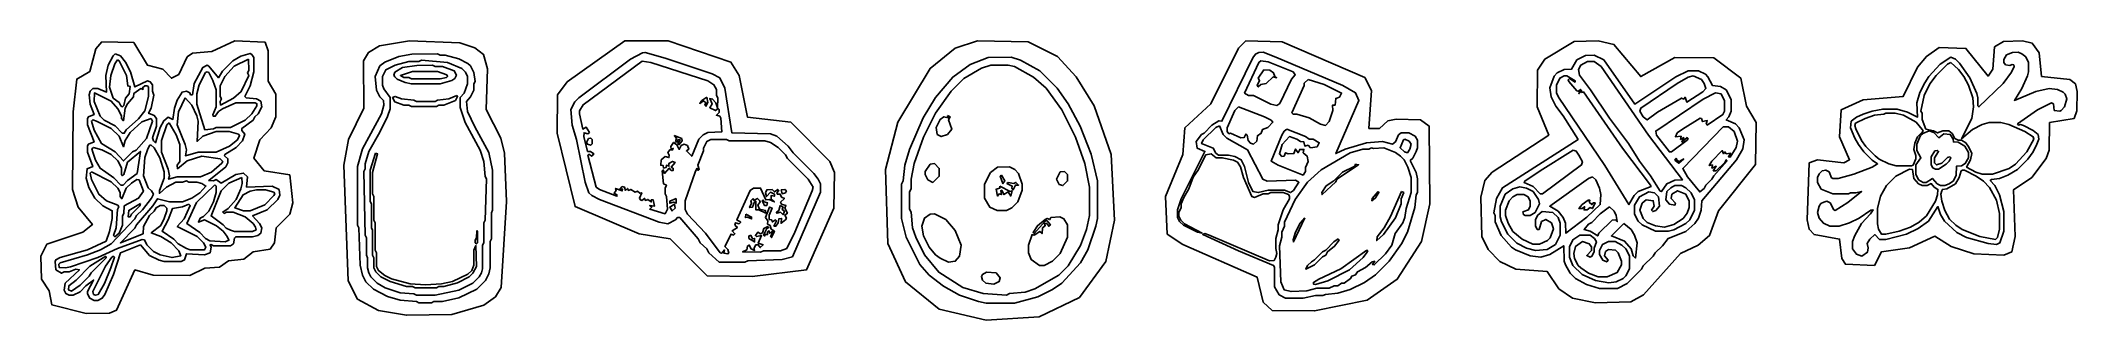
# Model space of a CAD drawing. Extents: x 4 to 164, y 4 to 26.
import ezdxf

# ---------------------------------------------------------------- set-up
doc = ezdxf.new("R2010")
doc.units = 0
doc.layers.add('CUT', color=1, linetype='CONTINUOUS')
doc.layers.add('RASTER', color=7, linetype='CONTINUOUS')

msp = doc.modelspace()

# ---------------------------------------------------------------- linework, layer by layer
at = {"layer": 'CUT'}
for points in [[(8.801, 25.882), (11.304, 25.831), (12.387, 24.054), (13.593, 23.727), (14.267, 23.012), (14.849, 23.308), (15.503, 24.697), (15.922, 24.994), (17.434, 25.116), (19.242, 25.964), (21.632, 25.841), (21.877, 25.167), (21.867, 22.797), (22.47, 21.776), (22.47, 19.978), (22.102, 19.12), (21.213, 18.169), (20.754, 16.739), (21.551, 15.748), (23.573, 15.421), (23.818, 13.215), (23.573, 12.336), (22.501, 11.264), (22.358, 10.079), (22.02, 9.599), (20.703, 9.384), (19.947, 8.812), (18.762, 8.669), (18.036, 8.168), (16.892, 8.087), (15.728, 7.515), (12.826, 7.535), (11.406, 7.954), (9.966, 4.797), (9.394, 4.552), (7.575, 4.532), (4.879, 5.206), (4.664, 6.319), (4.051, 7.239), (4, 9.026), (4.48, 9.976), (7.32, 10.916), (8.066, 11.519), (6.942, 12.888), (6.493, 14.277), (6.554, 20.366), (6.83, 22.95), (7.862, 23.553), (8.342, 25.32)], [(32.977, 25.964), (36.936, 25.797), (38.125, 25.414), (38.783, 24.893), (39.118, 23.753), (39, 20.56), (40.149, 18.3), (40.454, 17.131), (40.591, 13.338), (40.179, 6.579), (39.727, 5.852), (38.823, 5.183), (36.317, 4.447), (32.731, 4.397), (30.55, 4.771), (28.889, 5.665), (28.152, 7.09), (27.818, 16.188), (28.172, 18.192), (29.4, 20.658), (29.361, 24.372), (29.764, 25.05), (30.619, 25.571)], [(49.896, 25.964), (53.294, 25.953), (58.24, 24.282), (58.879, 23.239), (59.53, 19.964), (62.939, 19.56), (66.012, 16.465), (66.382, 15.601), (66.315, 12.798), (64.184, 7.975), (59.9, 7.437), (56.367, 7.493), (53.451, 10.409), (51.017, 10.779), (45.993, 12.932), (44.591, 18.708), (44.614, 21.714), (45.376, 22.745)], [(77.617, 25.964), (81.604, 25.89), (83.893, 24.734), (85.369, 23.134), (86.784, 20.858), (88.125, 17.031), (88.384, 11.875), (87.707, 8.614), (85.615, 5.784), (82.465, 4.258), (78.294, 4), (74.603, 4.861), (71.957, 7.015), (70.554, 10.042), (70.382, 15.849), (71.342, 19.566), (73.889, 23.786), (75.858, 25.386)], [(98.693, 25.964), (101.565, 25.886), (108.04, 23.083), (108.567, 22.048), (108.372, 19.069), (109.192, 19.078), (109.866, 19.674), (110.521, 19.801), (112.415, 19.743), (113.099, 19.254), (113.158, 13.16), (112.513, 10.191), (110.599, 7.222), (108.245, 5.571), (104.104, 4.731), (100.773, 4.78), (100.051, 5.425), (99.582, 7.398), (93.751, 9.966), (92.511, 10.777), (92.384, 13.717), (93.751, 17.037), (93.907, 19.127), (95.949, 20.993), (98.117, 25.368)], [(124.493, 25.903), (126.378, 25.964), (127.628, 25.677), (129.738, 23.147), (132.402, 24.653), (135.475, 24.612), (137.586, 23.034), (138.036, 20.821), (138.805, 19.541), (138.754, 16.252), (135.844, 12.605), (135.137, 10.648), (134.256, 9.89), (132.863, 9.234), (129.943, 6.007), (128.96, 5.454), (126.173, 5.372), (124.38, 5.731), (123.284, 6.479), (122.382, 7.831), (119.913, 8.025), (118.653, 8.609), (117.752, 9.552), (117.25, 10.587), (117.158, 13.67), (117.485, 14.982), (118.059, 15.637), (122.505, 18.557), (121.594, 20.77), (121.624, 23.649), (122.188, 24.519)], [(158.226, 25.915), (159.723, 25.964), (160.496, 25.761), (161.049, 25.012), (161.236, 23.166), (163.44, 22.93), (163.896, 22.572), (164.034, 21.978), (164.009, 20.457), (163.79, 19.864), (161.854, 19.538), (161.813, 17.367), (161.586, 16.7), (160.455, 15.227), (159.032, 14.26), (159.154, 10.591), (158.893, 9.387), (158.259, 9.127), (155.916, 9.225), (154.135, 9.802), (152.85, 10.607), (150.857, 9.696), (148.653, 9.379), (148.092, 8.314), (145.814, 8.395), (145.538, 8.851), (145.359, 10.38), (143.358, 10.738), (142.959, 11.152), (142.805, 11.893), (142.967, 16.366), (143.618, 16.61), (145.684, 16.382), (146.148, 16.618), (145.351, 18.424), (145.473, 20.531), (147.213, 21.311), (150.353, 21.588), (151.467, 23.89), (152.175, 24.728), (153.183, 25.427), (155.29, 25.354), (157.023, 23.19), (157.405, 23.727), (157.519, 25.484)]]:
    msp.add_lwpolyline(points, close=True, dxfattribs=at)
at = {"layer": 'RASTER'}
for points in [[(9.854, 24.932), (10.262, 24.789), (10.671, 24.278), (11.049, 23.533), (11.386, 22.337), (12.377, 22.818), (12.612, 22.746), (12.785, 22.511), (12.785, 22), (12.888, 21.694), (12.683, 20.672), (12.479, 20.264), (12.918, 20.09), (13.092, 19.855), (13.092, 19.242), (12.785, 18.323), (12.857, 18.088), (13.02, 17.945), (13.398, 19.14), (13.674, 19.681), (14.011, 19.957), (14.389, 19.784), (14.522, 20.672), (14.726, 21.285), (15.104, 21.929), (15.442, 22), (15.717, 21.868), (15.779, 21.724), (15.922, 21.724), (16.054, 22.613), (16.739, 23.87), (17.076, 24.043), (17.209, 23.972), (17.965, 23.053), (18.271, 23.563), (19.089, 24.381), (19.732, 24.759), (20.447, 24.963), (20.58, 24.891), (20.754, 24.656), (20.754, 23.533), (20.447, 22.409), (20.039, 21.592), (20.141, 21.49), (20.958, 21.387), (21.295, 21.214), (21.367, 20.774), (21.091, 20.233), (20.825, 19.988), (20.682, 19.722), (19.804, 19.068), (19.804, 18.905), (20.039, 18.629), (19.865, 18.088), (19.354, 17.577), (18.476, 17.025), (18.435, 16.923), (18.711, 16.688), (18.711, 16.382), (18.537, 16.045), (17.209, 14.982), (17.587, 14.952), (17.791, 15.054), (18.169, 14.778), (19.323, 15.462), (19.936, 15.564), (20.243, 15.258), (20.171, 14.471), (22.184, 14.543), (22.725, 14.267), (22.797, 13.828), (22.623, 13.491), (21.806, 12.673), (20.652, 12.193), (21.193, 11.611), (21.367, 11.274), (21.295, 10.835), (21.06, 10.661), (20.652, 10.559), (19.323, 10.559), (19.221, 10.457), (19.15, 10.017), (18.915, 9.844), (17.587, 9.844), (17.383, 9.946), (17.311, 9.915), (17.383, 9.742), (17.311, 9.302), (16.872, 9.129), (15.442, 9.231), (15.309, 8.751), (15.033, 8.618), (13.705, 8.618), (13.296, 8.72), (12.551, 9.098), (11.835, 9.915), (10.262, 9.302), (9.721, 7.596), (9.036, 6.033), (8.832, 5.727), (8.495, 5.553), (8.188, 5.553), (7.851, 5.727), (7.678, 6.064), (7.678, 6.268), (8.158, 7.157), (7.545, 6.707), (7.095, 6.238), (6.554, 5.962), (6.247, 5.962), (5.972, 6.095), (5.839, 6.37), (5.91, 6.912), (7.034, 7.974), (6.758, 8.005), (6.247, 7.801), (5.839, 7.801), (5.635, 7.698), (5.195, 7.974), (5.124, 8.618), (5.195, 8.751), (5.532, 8.924), (7.678, 9.537), (9.138, 10.222), (9.414, 10.967), (9.619, 11.989), (9.619, 12.602), (8.873, 12.98), (8.26, 13.593), (7.78, 14.441), (7.575, 15.156), (7.647, 15.902), (8.086, 16.075), (7.678, 17.199), (7.678, 17.71), (7.749, 17.843), (8.188, 18.016), (7.678, 19.344), (7.678, 19.855), (7.749, 19.988), (8.188, 20.162), (7.882, 20.979), (7.81, 21.724), (7.882, 22), (8.086, 22.205), (8.495, 22.205), (9.179, 21.929), (9.108, 23.226), (9.312, 24.043), (9.69, 24.789)], [(10.027, 24.452), (9.823, 24.146), (9.516, 23.226), (9.414, 22.307), (9.69, 21.459), (10.16, 21.112), (10.303, 20.846), (10.436, 20.774), (10.538, 20.877), (10.671, 21.459), (10.947, 21.796), (11.018, 22.378), (10.844, 22.409), (10.742, 23.226), (10.16, 24.381)], [(20.314, 24.524), (19.191, 23.972), (18.476, 23.155), (18.098, 22.409), (18.098, 21.592), (18.2, 21.387), (18.098, 21.183), (18.128, 20.907), (19.15, 21.459), (19.763, 21.97), (20.345, 23.226), (20.243, 23.431), (20.345, 23.635)], [(33.154, 24.903), (35.187, 24.932), (35.384, 24.834), (35.777, 24.834), (36.858, 24.539), (37.575, 24.176), (37.771, 23.979), (38.037, 23.459), (38.135, 22.771), (38.037, 22.574), (38.037, 22.083), (37.771, 21.562), (37.447, 21.199), (37.545, 20.413), (38.106, 19.204), (39.216, 17.17), (39.511, 15.795), (39.511, 12.651), (39.412, 12.454), (39.412, 10.391), (39.314, 10.194), (39.314, 8.131), (39.216, 7.64), (38.95, 7.119), (38.263, 6.431), (36.858, 5.773), (35.58, 5.478), (34.893, 5.478), (34.696, 5.38), (33.714, 5.38), (33.517, 5.478), (32.24, 5.576), (31.257, 5.871), (30.147, 6.431), (29.557, 7.021), (29.292, 7.542), (29.096, 8.328), (28.997, 11.275), (28.899, 11.472), (28.899, 16.09), (29.292, 17.465), (30.766, 20.216), (30.962, 20.904), (30.933, 21.267), (30.638, 21.562), (30.373, 22.083), (30.275, 23.164), (30.638, 23.979), (31.031, 24.274), (32.142, 24.736)], [(33.91, 24.441), (33.714, 24.343), (32.928, 24.343), (31.847, 24.048), (31.13, 23.685), (30.864, 23.164), (30.864, 22.476), (30.962, 22.181), (31.454, 21.493), (31.454, 20.609), (31.257, 20.02), (30.638, 18.772), (29.783, 17.269), (29.489, 16.286), (29.489, 15.893), (29.39, 15.697), (29.489, 10.686), (29.587, 10.489), (29.587, 9.114), (29.685, 8.917), (29.685, 8.131), (29.783, 7.738), (29.95, 7.414), (30.442, 6.923), (31.061, 6.559), (32.24, 6.166), (33.321, 6.068), (33.517, 5.969), (34.991, 5.969), (36.858, 6.362), (37.968, 6.923), (38.459, 7.414), (38.626, 7.738), (38.725, 8.033), (38.725, 9.9), (38.823, 10.096), (38.823, 11.668), (38.921, 11.865), (39.019, 15.107), (38.921, 15.304), (38.823, 16.483), (38.528, 17.367), (37.349, 19.528), (36.956, 20.707), (36.956, 21.493), (37.28, 21.857), (37.545, 22.574), (37.545, 23.164), (37.378, 23.488), (37.084, 23.783), (35.973, 24.245)], [(33.547, 24.019), (34.794, 24.048), (34.991, 23.95), (35.58, 23.95), (36.494, 23.586), (36.661, 23.262), (36.533, 22.997), (36.298, 22.84), (35.384, 22.574), (33.124, 22.574), (32.633, 22.673), (32.014, 22.938), (31.817, 23.134), (31.749, 23.262), (31.817, 23.488), (32.436, 23.852)], [(51.298, 25.011), (51.489, 25.044), (53.059, 24.596), (56.76, 23.362), (57.354, 23.059), (57.769, 22.241), (58.296, 18.73), (61.358, 18.652), (61.84, 18.461), (62.737, 17.676), (63.118, 17.16), (64.756, 15.545), (65.092, 15.097), (65.283, 14.727), (65.283, 14.054), (63.074, 8.973), (62.255, 8.783), (59.563, 8.671), (59.339, 8.558), (57.32, 8.558), (56.502, 9.31), (56.345, 9.601), (55.829, 10.095), (55.672, 10.386), (54.214, 12.069), (54.034, 12.069), (53.877, 11.889), (53.283, 11.586), (52.61, 11.699), (47.9, 13.493), (47.305, 13.796), (47.081, 14.02), (46.778, 14.839), (46.105, 18.203), (45.769, 19.325), (45.657, 20.558), (45.96, 21.153), (46.296, 21.489), (50.333, 24.517)], [(51.264, 24.371), (46.632, 20.928), (46.33, 20.446), (46.33, 20.222), (46.588, 19.022), (46.857, 19.179), (47.115, 18.764), (47.003, 18.652), (46.7, 18.73), (46.666, 18.428), (46.969, 17.272), (47.193, 17.272), (47.451, 17.082), (47.305, 16.891), (47.081, 17.048), (47.003, 16.97), (47.642, 14.469), (47.9, 14.278), (49.279, 13.751), (49.279, 13.863), (49.055, 13.975), (49.212, 14.2), (49.167, 14.357), (49.694, 14.166), (49.728, 14.312), (49.503, 14.312), (49.694, 14.502), (49.885, 14.469), (49.952, 14.2), (50.109, 14.357), (50.176, 14.2), (50.367, 14.278), (50.703, 14.054), (50.894, 14.132), (51.074, 13.975), (51.231, 14.02), (51.04, 13.605), (51.118, 13.459), (51.231, 13.414), (51.455, 13.571), (51.522, 13.414), (51.713, 13.493), (51.971, 13.302), (51.971, 13.459), (52.128, 13.459), (52.24, 12.966), (51.859, 13.011), (52.016, 12.899), (51.859, 12.742), (53.059, 12.371), (53.249, 12.742), (53.171, 13.717), (53.059, 13.942), (53.059, 14.39), (53.171, 14.614), (52.946, 14.727), (52.834, 15.736), (52.913, 15.814), (53.025, 15.545), (53.395, 15.96), (53.541, 15.77), (53.698, 15.77), (53.698, 15.927), (53.541, 16.039), (53.844, 16.409), (53.653, 16.487), (53.361, 16.33), (53.361, 16.106), (53.171, 16.185), (53.137, 15.994), (52.946, 15.96), (52.913, 16.151), (52.722, 16.185), (52.756, 16.6), (53.059, 16.857), (53.361, 16.779), (53.395, 16.97), (53.283, 17.194), (53.429, 17.385), (53.653, 17.385), (53.698, 17.497), (53.541, 17.452), (53.507, 17.643), (53.732, 17.979), (53.989, 17.788), (54.18, 17.418), (54.326, 17.721), (54.55, 17.833), (54.819, 17.721), (54.932, 17.452), (54.741, 17.306), (55.156, 16.891), (55.717, 18.237), (56.053, 18.573), (56.423, 18.764), (57.511, 18.798), (57.432, 19.885), (57.354, 20.031), (57.096, 20.11), (57.32, 20.334), (57.32, 20.558), (57.242, 20.637), (57.017, 20.48), (56.569, 20.704), (56.76, 21.007), (56.569, 21.422), (56.793, 21.377), (57.062, 21.085), (57.174, 20.704), (57.208, 21.456), (57.096, 21.68), (57.096, 22.128), (56.905, 22.499), (56.423, 22.801), (51.937, 24.259)], [(78.454, 24.635), (80.263, 24.672), (81.001, 24.426), (82.514, 23.601), (83.868, 22.248), (84.729, 21.017), (85.677, 19.258), (86.538, 17.043), (87.03, 14.951), (87.03, 11.998), (86.907, 11.383), (86.292, 9.537), (85.714, 8.516), (84.237, 6.916), (83.499, 6.424), (82.355, 5.846), (80.509, 5.353), (78.294, 5.353), (77.679, 5.477), (76.202, 5.969), (74.935, 6.67), (73.827, 7.531), (73.089, 8.393), (72.019, 10.522), (71.649, 11.998), (71.649, 14.705), (71.772, 14.951), (71.895, 16.182), (72.265, 17.412), (73.335, 19.91), (74.319, 21.51), (75.673, 23.109), (77.027, 24.094)], [(78.663, 24.057), (77.925, 23.811), (76.534, 22.986), (75.55, 22.002), (74.319, 20.279), (73.372, 18.397), (72.634, 16.305), (72.388, 15.074), (72.388, 14.336), (72.265, 14.09), (72.265, 12.736), (72.388, 12.49), (72.511, 11.26), (72.757, 10.522), (73.458, 9.131), (74.566, 7.778), (76.448, 6.584), (78.048, 6.092), (79.894, 5.969), (80.14, 6.092), (81.37, 6.215), (82.108, 6.461), (83.991, 7.531), (84.729, 8.27), (85.714, 9.869), (86.169, 11.137), (86.415, 12.244), (86.415, 14.459), (86.046, 16.305), (85.308, 18.397), (84.237, 20.525), (83.007, 22.248), (82.022, 23.109), (80.509, 23.934), (80.017, 24.057)], [(99.709, 25.046), (100.07, 25.075), (101.047, 24.685), (106.321, 22.438), (107.327, 21.882), (107.591, 21.266), (105.764, 17.096), (106.516, 17.457), (108.177, 17.946), (109.446, 18.043), (110.228, 17.848), (110.452, 18.014), (110.687, 18.561), (110.911, 18.727), (111.497, 18.727), (112.015, 18.463), (112.181, 18.141), (112.181, 17.555), (112.083, 17.262), (111.82, 16.744), (111.624, 16.549), (112.083, 15.602), (112.181, 15.113), (112.181, 14.039), (112.083, 13.844), (111.986, 12.867), (111.4, 10.914), (110.941, 10.005), (109.964, 8.638), (108.89, 7.564), (108.011, 6.978), (106.907, 6.421), (105.93, 6.128), (104.954, 6.03), (104.758, 5.933), (104.172, 5.933), (103.196, 5.737), (101.828, 5.737), (101.311, 6.001), (100.949, 6.616), (100.949, 8.179), (100.881, 8.306), (98.117, 9.449), (95.314, 10.748), (95.48, 10.816), (95.773, 10.718), (100.559, 8.667), (100.92, 8.697), (101.047, 8.96), (101.145, 9.253), (101.047, 9.644), (101.047, 10.425), (101.242, 11.109), (101.242, 11.5), (101.633, 12.672), (102.121, 13.551), (102.121, 13.746), (102.053, 13.873), (101.633, 14.039), (100.656, 14.039), (100.461, 13.941), (100.07, 13.941), (99.387, 13.648), (99.162, 13.717), (98.508, 15.211), (98.283, 16.061), (98.049, 16.412), (97.726, 16.578), (96.847, 16.774), (96.359, 16.774), (95.968, 17.067), (95.548, 16.998), (94.923, 15.768), (94.572, 15.24), (94.21, 14.332), (93.82, 13.648), (93.624, 13.16), (93.624, 12.867), (93.429, 12.476), (93.429, 12.183), (93.595, 11.861), (93.888, 11.568), (95.255, 10.845), (94.894, 10.914), (93.79, 11.47), (93.497, 11.763), (93.331, 12.086), (93.331, 12.672), (93.624, 13.551), (95.48, 17.262), (94.865, 17.526), (94.796, 18.043), (95.216, 18.6), (95.412, 18.698), (96.037, 19.342), (96.584, 19.674), (96.818, 19.635), (99.26, 24.616), (99.455, 24.909)], [(99.875, 24.392), (99.709, 24.265), (98.605, 21.852), (98.898, 21.657), (99.289, 21.657), (100.656, 20.973), (101.145, 20.876), (101.369, 21.042), (102.287, 22.956), (102.58, 23.288), (102.414, 23.513), (100.461, 24.294)], [(125.384, 24.806), (126.071, 24.837), (126.818, 24.458), (129.277, 20.975), (132.494, 23.126), (133.447, 23.608), (134.266, 23.608), (134.809, 23.331), (135.014, 23.126), (135.362, 22.45), (136.008, 22.378), (136.448, 22.102), (136.827, 21.354), (136.827, 20.432), (136.653, 19.991), (136.448, 19.745), (137.166, 19.438), (137.473, 19.131), (137.852, 18.178), (137.75, 17.461), (137.268, 16.611), (134.543, 13.394), (134.471, 12.646), (134.266, 12.031), (133.99, 11.591), (133.273, 10.976), (131.879, 10.423), (131.429, 9.849), (130.855, 9.296), (130.711, 9.029), (129.933, 8.271), (129.789, 8.005), (128.662, 6.878), (127.915, 6.499), (126.48, 6.499), (125.456, 6.806), (124.606, 7.288), (124.196, 7.698), (123.817, 8.343), (123.714, 8.65), (123.683, 9.849), (122.587, 9.163), (121.87, 8.958), (121.051, 9.06), (119.893, 9.542), (119.586, 9.747), (118.766, 10.669), (118.285, 11.724), (118.285, 12.236), (118.182, 12.441), (118.387, 13.568), (118.868, 14.418), (124.81, 18.209), (123.643, 20.053), (123.069, 20.811), (122.69, 21.559), (122.587, 22.276), (122.925, 23.167), (123.171, 23.434), (123.714, 23.71), (124.298, 23.741), (124.708, 24.458)], [(125.558, 24.325), (125.015, 24.048), (124.841, 23.71), (124.913, 23.27), (125.794, 22.102), (127.269, 19.889), (128.765, 17.901), (129.625, 16.508), (130.506, 15.34), (131.265, 14.152), (131.367, 14.111), (131.777, 14.726), (132.422, 15.002), (133.006, 15.033), (130.343, 18.557), (126.613, 23.946), (126.071, 24.325)], [(158.934, 25.045), (159.398, 25.069), (159.666, 24.931), (159.991, 24.687), (160.211, 24.256), (160.211, 23.524), (160.13, 23.199), (159.666, 22.198), (159.097, 21.271), (160.78, 21.978), (161.838, 22.222), (162.488, 22.141), (162.92, 21.922), (163.082, 21.759), (163.22, 21.409), (163.033, 20.783), (162.757, 20.49), (162.651, 20.433), (162.22, 20.49), (162.163, 21.002), (162, 21.084), (160.919, 20.539), (159.341, 19.433), (159.422, 19.319), (159.56, 19.376), (159.804, 19.294), (160.561, 18.912), (160.967, 18.587), (161.024, 18.237), (160.862, 17.83), (160.561, 17.236), (160.154, 16.667), (159.341, 15.854), (158.584, 15.39), (157.934, 15.146), (157.283, 15.065), (157.201, 14.983), (157.551, 14.601), (157.934, 13.845), (158.259, 12.543), (158.259, 10.998), (157.958, 10.079), (157.689, 9.941), (157.039, 10.022), (155.331, 10.51), (154.574, 10.892), (153.598, 11.787), (153.297, 12.299), (153.078, 12.926), (152.346, 11.787), (151.532, 11.218), (150.613, 10.754), (148.986, 10.347), (148.498, 10.347), (148.116, 10.729), (147.742, 10.372), (147.522, 10.022), (147.604, 9.696), (147.547, 9.347), (147.116, 9.046), (146.685, 9.184), (146.384, 9.615), (146.384, 10.185), (146.546, 10.673), (147.091, 11.592), (147.791, 12.356), (147.986, 12.682), (147.823, 12.649), (146.896, 12.031), (146.14, 11.649), (145.326, 11.405), (144.594, 11.405), (144.082, 11.624), (143.756, 12.031), (143.618, 12.462), (143.756, 12.974), (143.887, 13.17), (144.106, 13.275), (144.35, 13.357), (144.619, 13.218), (144.895, 12.682), (145.001, 12.625), (146.001, 13.251), (147.091, 14.113), (146.628, 14.007), (146.221, 14.007), (146.058, 13.926), (144.838, 13.926), (143.919, 14.308), (143.618, 14.821), (143.618, 15.227), (143.756, 15.496), (144, 15.74), (144.269, 15.797), (144.537, 15.659), (144.732, 15.203), (144.838, 15.146), (145.245, 15.146), (146.465, 15.471), (147.929, 16.041), (148.336, 16.285), (147.905, 16.586), (147.254, 17.236), (146.847, 17.806), (146.546, 18.318), (146.221, 19.132), (146.278, 19.644), (146.685, 19.969), (147.197, 20.189), (147.929, 20.433), (148.742, 20.596), (149.881, 20.596), (150.694, 20.352), (151.483, 19.969), (151.427, 21.084), (151.671, 21.897), (152.053, 22.654), (152.378, 23.142), (153.273, 24.118), (154.111, 24.663), (154.46, 24.524), (154.786, 24.199), (155.599, 23.06), (156.144, 21.816), (156.225, 21.49), (156.225, 20.84), (156.307, 20.758), (158.202, 22.605), (158.853, 23.499), (159.072, 23.931), (159.048, 24.069), (158.91, 24.093), (158.747, 24.012), (158.397, 24.069), (158.259, 24.256), (158.259, 24.5), (158.478, 24.85)], [(154.111, 24.256), (153.842, 24.118), (152.948, 23.223), (152.459, 22.572), (151.996, 21.653), (151.752, 20.433), (151.833, 20.27), (151.833, 19.782), (152.134, 19.026), (152.728, 18.888), (153.053, 18.725), (153.46, 18.888), (153.948, 18.888), (154.216, 18.668), (154.412, 18.294), (154.68, 18.156), (154.924, 18.156), (155.274, 17.936), (155.518, 17.611), (155.737, 17.098), (155.656, 16.61), (155.331, 16.041), (156.063, 15.634), (156.551, 15.471), (157.364, 15.471), (158.69, 15.935), (159.178, 16.26), (160.073, 17.236), (160.618, 18.237), (160.561, 18.424), (159.91, 18.831), (158.666, 19.376), (158.015, 19.538), (157.12, 19.538), (156.551, 19.376), (155.794, 18.993), (154.948, 18.261), (155.737, 19.864), (155.876, 20.783), (155.819, 21.49), (155.493, 22.466), (155.111, 23.142), (154.704, 23.711)], [(12.173, 22.409), (11.999, 22.276), (12.04, 22.133), (11.866, 22.205), (11.325, 21.827), (11.284, 21.561), (10.814, 21.009), (10.64, 20.672), (10.507, 19.681), (10.334, 19.855), (10.334, 20.059), (10.058, 20.601), (9.547, 21.214), (8.219, 21.868), (8.188, 21.183), (8.669, 20.029), (8.975, 19.722), (9.854, 19.273), (10.405, 18.701), (10.569, 18.701), (10.712, 18.966), (11.692, 19.824), (12.173, 20.468), (12.479, 21.592), (12.479, 22.307), (12.377, 22.409)], [(17.076, 23.533), (16.943, 23.461), (16.463, 22.511), (16.259, 21.796), (16.259, 20.979), (16.902, 18.966), (17.587, 19.038), (17.791, 19.14), (18.915, 19.14), (20.069, 19.722), (20.58, 20.233), (20.989, 20.846), (20.989, 21.009), (20.856, 21.081), (19.323, 21.081), (18.271, 20.601), (17.965, 20.396), (17.72, 20.029), (17.556, 20.029), (17.515, 20.131), (17.791, 20.774), (17.791, 22.102), (17.515, 22.848), (17.209, 23.461)], [(33.222, 23.557), (32.269, 23.233), (32.535, 23.066), (32.928, 23.066), (33.124, 22.967), (35.384, 22.967), (35.875, 23.066), (35.973, 23.164), (35.905, 23.292), (35.187, 23.557)], [(100.1, 23.679), (100.588, 23.64), (100.881, 23.444), (100.979, 23.151), (101.115, 23.054), (100.852, 23.122), (100.295, 22.604), (99.875, 22.536), (99.68, 22.341), (99.582, 22.438), (99.777, 22.829), (99.68, 23.024)], [(103.586, 22.927), (103.293, 22.634), (103.293, 22.438), (102.317, 20.29), (102.414, 20.192), (102.707, 20.192), (103.684, 19.899), (104.563, 19.411), (104.954, 19.313), (105.247, 19.606), (105.54, 20.485), (105.51, 20.905), (105.706, 20.905), (105.764, 21.432), (106.057, 21.53), (106.223, 21.852), (104.856, 22.536)], [(123.714, 23.198), (123.376, 23.024), (123.1, 22.481), (123.1, 21.866), (123.274, 21.528), (126.921, 16.16), (128.806, 13.086), (129.216, 13.803), (129.523, 14.111), (130.547, 14.521), (130.506, 14.623), (128.294, 17.533), (125.22, 21.938), (125.077, 21.897), (125.077, 22.04), (124.872, 21.794), (125.015, 22.143), (124.81, 21.999), (124.708, 22.04), (124.093, 22.757), (124.022, 22.891), (124.124, 22.993), (124.565, 22.716), (124.565, 22.819), (123.919, 23.198)], [(133.857, 23.198), (133.447, 23.095), (132.596, 22.614), (129.728, 20.667), (129.656, 20.432), (129.933, 19.991), (130.24, 19.745), (131.06, 20.36), (132.801, 21.385), (132.934, 21.456), (133.109, 21.385), (133.211, 21.528), (133.344, 21.149), (134.604, 21.938), (134.85, 22.204), (134.707, 22.614), (134.502, 22.921)], [(15.339, 21.49), (14.829, 20.366), (14.726, 19.344), (15.339, 17.812), (15.442, 17.403), (15.37, 16.923), (16.361, 17.199), (17.791, 17.199), (18.843, 17.679), (19.456, 18.19), (19.63, 18.527), (19.528, 18.629), (18.813, 18.833), (17.791, 18.833), (16.739, 18.455), (16.289, 18.047), (16.361, 19.651), (16.259, 20.059), (15.881, 20.907)], [(36.691, 21.661), (36.759, 21.592), (36.592, 21.267), (35.679, 20.904), (35.286, 20.904), (35.089, 20.806), (33.124, 20.806), (32.928, 20.904), (32.535, 20.904), (31.817, 21.169), (31.65, 21.493), (31.847, 21.592), (32.338, 21.395), (33.321, 21.297), (33.517, 21.199), (34.991, 21.199), (35.187, 21.297), (36.072, 21.395)], [(56.345, 21.534), (56.423, 21.119), (56.277, 20.816), (56.199, 20.895), (56.277, 21.085), (56.087, 21.231), (55.784, 21.041), (55.941, 21.265)], [(135.598, 21.866), (134.645, 21.385), (130.916, 18.864), (130.957, 18.557), (131.982, 17.225), (132.146, 17.225), (133.375, 18.147), (133.447, 18.28), (133.375, 18.352), (132.965, 18.004), (133.109, 18.352), (132.863, 18.209), (132.904, 18.455), (132.453, 18.414), (132.596, 18.721), (133.006, 19.028), (134.399, 19.889), (134.502, 19.848), (134.574, 19.612), (134.953, 19.684), (134.881, 19.407), (134.953, 19.336), (136.182, 20.155), (136.315, 20.432), (136.315, 21.251), (136.039, 21.794)], [(12.683, 19.855), (11.938, 19.579), (11.018, 18.762), (10.64, 18.118), (10.507, 17.638), (10.16, 18.455), (9.547, 19.068), (8.393, 19.651), (8.086, 19.753), (7.984, 19.651), (8.188, 18.936), (8.771, 17.883), (9.854, 17.23), (10.507, 16.515), (11.222, 17.23), (11.488, 17.373), (12.305, 18.292), (12.785, 19.651)], [(14.083, 19.518), (13.909, 19.344), (13.501, 18.118), (13.501, 17.199), (14.011, 15.871), (14.114, 15.36), (14.042, 15.084), (14.726, 15.258), (16.565, 15.258), (17.413, 15.636), (18.23, 16.351), (18.302, 16.484), (18.098, 16.688), (16.667, 16.892), (15.513, 16.515), (14.757, 15.902), (14.726, 16.177), (14.931, 16.484), (14.931, 17.812), (14.655, 18.558)], [(75.255, 20.082), (75.464, 19.996), (75.341, 19.75), (75.587, 19.012), (75.255, 18.606), (74.762, 18.433), (74.443, 18.606), (74.356, 19.135), (74.689, 19.787), (74.972, 19.996), (75.304, 19.91)], [(96.623, 19.284), (96.33, 19.147), (95.353, 18.17), (95.216, 17.877), (96.134, 17.526), (96.33, 17.135), (96.554, 16.969), (97.336, 16.969), (97.824, 16.871), (98.342, 16.608), (98.605, 16.09), (98.898, 14.82), (99.26, 14.107), (99.68, 14.039), (100.461, 14.234), (101.731, 14.234), (102.219, 14.039), (102.444, 14.205), (102.873, 14.85), (102.61, 15.016), (100.363, 14.918), (100.041, 15.084), (98.83, 17.389), (97.209, 18.307), (96.916, 18.6)], [(98.117, 20.778), (97.824, 20.485), (97.238, 19.118), (97.238, 18.825), (97.365, 18.659), (97.502, 18.698), (98.312, 18.336), (98.576, 18.366), (98.703, 18.629), (98.801, 18.532), (98.869, 18.112), (99.064, 17.916), (99.289, 17.848), (99.553, 18.073), (99.611, 18.502), (99.904, 18.698), (100.002, 18.991), (100.432, 19.147), (100.822, 19.577), (100.686, 19.733), (100.168, 19.997)], [(148.986, 20.27), (148.824, 20.189), (148.092, 20.108), (147.36, 19.864), (146.603, 19.481), (146.546, 19.294), (146.628, 19.05), (147.091, 18.131), (147.417, 17.643), (148.149, 16.911), (148.474, 16.667), (149.23, 16.285), (149.8, 16.122), (151.02, 16.122), (151.126, 16.179), (151.345, 16.692), (151.345, 16.936), (151.182, 17.424), (151.264, 17.912), (151.483, 18.424), (151.858, 18.782), (151.915, 18.888), (151.858, 18.993), (151.37, 19.563), (150.369, 20.108), (149.718, 20.27)], [(12.653, 17.781), (12.551, 17.74), (12.377, 17.403), (12.173, 16.79), (12.07, 15.36), (12.448, 14.41), (12.714, 14.165), (12.857, 13.899), (12.714, 13.593), (11.999, 12.673), (11.529, 12.224), (11.386, 11.958), (9.547, 10.017), (8.699, 9.537), (7.678, 9.129), (5.532, 8.516), (5.43, 8.413), (5.461, 8.138), (5.941, 8.107), (6.35, 8.209), (8.495, 8.924), (10.027, 9.639), (11.968, 10.354), (12.142, 10.324), (12.346, 9.915), (12.857, 9.404), (13.398, 9.129), (14.318, 8.924), (15.002, 9.057), (14.859, 9.466), (14.246, 10.079), (13.429, 10.589), (12.683, 10.865), (13.429, 11.448), (13.705, 11.989), (13.909, 12.602), (13.909, 12.806), (13.705, 13.011), (13.398, 13.011), (13.061, 12.837), (12.918, 12.571), (12.551, 12.224), (12.07, 11.376), (12.04, 10.794), (10.262, 10.079), (11.386, 11.243), (11.529, 11.509), (12.816, 12.98), (13.163, 13.552), (14.114, 13.317), (15.135, 13.317), (15.881, 13.593), (16.494, 14.001), (16.974, 14.543), (16.667, 14.747), (16.259, 14.849), (15.646, 14.849), (15.442, 14.952), (15.135, 14.849), (14.624, 14.849), (13.879, 14.471), (13.327, 13.961), (13.327, 14.206), (13.705, 15.156), (13.705, 15.667), (13.368, 16.76), (12.918, 17.536)], [(47.036, 18.282), (47.227, 18.315), (47.339, 18.203), (47.339, 17.867), (47.227, 17.755), (46.969, 17.833), (46.89, 17.979)], [(53.765, 18.506), (54.371, 18.282), (54.404, 18.091), (54.146, 17.788), (54.068, 17.867), (54.259, 18.17), (54.068, 18.203), (54.034, 18.013), (53.877, 18.013), (53.956, 18.315)], [(56.647, 18.203), (56.345, 18.057), (56.087, 17.53), (56.087, 17.306), (55.638, 16.185), (55.75, 15.848), (55.672, 15.77), (55.56, 15.927), (55.414, 15.624), (54.629, 13.381), (54.629, 12.708), (54.819, 12.338), (56.232, 10.835), (57.399, 9.31), (57.511, 9.265), (57.735, 9.534), (57.69, 9.265), (57.993, 9.231), (58.072, 9.265), (57.993, 9.568), (57.769, 9.792), (58.251, 10.768), (58.442, 10.689), (58.554, 10.801), (58.33, 11.026), (58.745, 11.284), (58.554, 11.474), (58.588, 11.665), (58.89, 11.586), (59.003, 11.699), (58.7, 11.889), (59.754, 14.2), (60.012, 14.39), (60.573, 14.39), (60.988, 13.459), (61.246, 13.493), (61.66, 13.302), (61.391, 13.527), (61.391, 13.796), (61.66, 13.751), (61.66, 13.908), (61.358, 14.054), (61.021, 13.717), (60.943, 14.02), (61.055, 14.244), (61.47, 14.278), (61.66, 14.087), (61.918, 14.278), (61.997, 14.2), (61.84, 14.02), (61.885, 13.908), (62.109, 13.908), (62.221, 13.684), (62.446, 13.571), (62.143, 13.269), (62.221, 13.123), (62.558, 13.011), (62.479, 12.82), (62.67, 12.405), (62.479, 12.259), (62.591, 12.035), (62.513, 11.889), (62.176, 11.62), (62.221, 12.001), (61.997, 11.957), (61.952, 11.665), (61.773, 11.396), (61.616, 11.396), (61.806, 11.811), (61.728, 11.889), (61.503, 11.732), (61.436, 11.889), (61.246, 11.923), (61.246, 12.259), (61.47, 12.82), (61.279, 12.899), (60.943, 12.069), (61.133, 11.811), (61.1, 11.553), (61.324, 11.441), (61.391, 11.171), (61.66, 10.992), (61.436, 10.499), (61.358, 10.577), (61.548, 10.992), (61.279, 10.835), (61.246, 11.026), (61.1, 10.947), (61.1, 10.723), (60.943, 10.768), (60.875, 10.611), (60.797, 10.689), (61.055, 11.216), (61.212, 11.284), (61.133, 11.362), (60.831, 11.216), (60.718, 10.88), (60.573, 10.801), (60.348, 10.914), (60.158, 10.656), (60.236, 10.577), (60.651, 10.656), (60.382, 10.05), (60.763, 9.938), (60.539, 9.714), (60.382, 9.938), (60.203, 9.938), (60.046, 9.646), (60.09, 9.489), (59.821, 9.601), (59.675, 9.904), (59.53, 9.826), (59.485, 9.534), (59.148, 9.377), (60.573, 9.343), (60.797, 9.456), (62.143, 9.456), (62.625, 9.646), (63.264, 10.914), (64.61, 14.166), (64.689, 14.469), (64.307, 15.097), (62.67, 16.712), (62.513, 17.003), (61.952, 17.564), (61.358, 17.979), (60.909, 18.091), (58.105, 18.091), (57.881, 18.203)], [(101.926, 19.02), (101.701, 18.854), (101.535, 18.532), (100.686, 16.51), (101.242, 16.188), (103.196, 15.406), (103.391, 15.699), (103.391, 15.992), (103.586, 16.481), (103.518, 16.901), (103.196, 17.164), (103.264, 17.428), (102.932, 17.428), (102.805, 17.164), (102.61, 17.457), (102.483, 17.096), (102.024, 17.067), (101.828, 17.164), (101.701, 16.901), (101.535, 16.871), (101.34, 17.067), (101.565, 17.819), (102.121, 18.434), (102.707, 18.239), (103, 18.043), (103.264, 18.014), (103.323, 17.682), (103.586, 17.75), (103.782, 17.555), (104.299, 17.623), (104.465, 17.946), (103.977, 18.239), (103.684, 18.239), (103.391, 18.434)], [(111.204, 18.239), (111.077, 18.17), (110.814, 17.555), (111.175, 17.233), (111.4, 17.164), (111.595, 17.457), (111.693, 17.848), (111.527, 18.073)], [(136.213, 19.202), (133.037, 15.924), (133.416, 15.279), (134.369, 14.08), (134.707, 14.357), (134.85, 14.623), (135.322, 15.074), (135.465, 15.34), (136.52, 16.539), (136.448, 16.611), (136.346, 16.406), (135.67, 15.75), (135.424, 15.75), (135.67, 16.098), (135.322, 15.955), (135.362, 16.201), (135.117, 16.16), (135.322, 16.508), (136.141, 17.328), (136.244, 17.082), (136.346, 17.225), (136.448, 17.082), (136.797, 17.123), (136.623, 16.846), (136.756, 16.815), (137.237, 17.563), (137.34, 18.076), (137.063, 18.823), (136.623, 19.202)], [(152.403, 18.888), (151.89, 18.668), (151.727, 18.505), (151.427, 17.83), (151.427, 17.342), (151.752, 16.773), (151.345, 16.203), (151.345, 15.471), (151.565, 15.04), (151.915, 14.821), (152.159, 14.821), (152.647, 15.146), (153.029, 14.715), (153.297, 14.577), (153.623, 14.577), (153.972, 14.715), (154.298, 14.959), (154.517, 15.39), (154.542, 16.098), (154.924, 16.122), (155.225, 16.309), (155.493, 16.773), (155.493, 17.18), (155.192, 17.692), (154.68, 17.993), (154.298, 18.017), (154.273, 18.237), (154.054, 18.587), (153.541, 18.644), (153.159, 18.343), (152.752, 18.749)], [(8.158, 17.577), (8.015, 17.475), (8.086, 17.199), (8.291, 16.586), (8.669, 15.942), (9.751, 15.186), (10.303, 14.614), (10.467, 14.614), (10.814, 14.982), (11.59, 15.534), (11.835, 17.27), (10.814, 16.412), (10.538, 15.462), (10.436, 15.36), (10.334, 15.462), (10.334, 15.973), (10.058, 16.515), (9.547, 17.025), (8.801, 17.403)], [(30.304, 17.141), (30.471, 17.072), (30.078, 15.598), (30.078, 13.928), (30.176, 13.731), (30.176, 11.865), (30.275, 11.668), (30.275, 9.507), (30.373, 9.31), (30.373, 8.229), (30.54, 7.905), (31.031, 7.512), (31.552, 7.247), (33.026, 6.854), (34.234, 6.785), (35.482, 6.854), (36.366, 7.05), (37.575, 7.61), (37.87, 7.905), (38.037, 8.328), (38.037, 9.507), (38.204, 9.87), (38.233, 8.229), (37.968, 7.709), (37.673, 7.414), (36.759, 6.952), (35.679, 6.657), (35.286, 6.657), (35.089, 6.559), (33.419, 6.559), (33.222, 6.657), (32.731, 6.657), (31.454, 7.05), (30.737, 7.414), (30.343, 7.807), (30.176, 8.131), (30.176, 8.917), (30.078, 9.114), (30.078, 11.079), (29.98, 11.275), (29.98, 13.142), (29.882, 13.338), (29.882, 15.795)], [(73.901, 16.268), (74.233, 16.305), (74.603, 15.936), (74.603, 15.32), (74.11, 14.828), (73.704, 15.037), (73.495, 15.443), (73.495, 15.69)], [(79.192, 16.022), (80.14, 16.059), (80.546, 15.849), (80.841, 15.53), (81.124, 14.705), (81.124, 14.213), (80.792, 13.315), (80.3, 12.822), (79.894, 12.613), (79.155, 12.613), (78.577, 12.896), (78.171, 13.598), (78.171, 14.705), (78.626, 15.603)], [(108.567, 17.555), (108.372, 17.457), (107.884, 17.457), (106.907, 17.164), (104.631, 15.826), (103.557, 14.85), (102.58, 13.482), (101.731, 11.695), (101.731, 11.402), (101.535, 10.914), (101.535, 10.523), (101.34, 9.839), (101.438, 7.007), (101.701, 6.392), (102.248, 6.255), (103.489, 6.323), (104.27, 6.519), (105.247, 6.519), (105.637, 6.714), (105.93, 6.714), (106.223, 6.909), (106.419, 6.909), (106.936, 7.271), (107.034, 7.466), (107.327, 7.564), (107.464, 7.817), (108.108, 8.15), (108.636, 8.599), (108.831, 8.638), (108.665, 8.374), (108.792, 8.345), (109.671, 9.224), (110.159, 9.908), (110.423, 10.816), (111.038, 11.666), (111.204, 12.086), (111.302, 12.769), (111.693, 14.039), (111.693, 15.211), (111.429, 16.022), (111.136, 16.608), (110.843, 16.901), (110.452, 17.194), (109.544, 17.555), (108.733, 17.487)], [(107.327, 16.256), (107.561, 16.217), (105.862, 15.084), (105.764, 14.889), (104.69, 13.873), (104.661, 14.039), (105.022, 14.557), (105.608, 14.947), (106.292, 15.631), (107.268, 16.119)], [(124.431, 17.358), (121.839, 15.75), (120.61, 14.93), (120.569, 14.828), (121.286, 14.521), (121.839, 13.947), (122.003, 13.947), (125.077, 16.201), (125.148, 16.436), (124.872, 16.979), (124.667, 17.287)], [(132.525, 16.744), (132.422, 16.641), (132.494, 16.508), (132.73, 16.334), (133.109, 16.672), (132.76, 16.467), (132.555, 16.57)], [(152.834, 17.318), (153.053, 17.342), (153.135, 17.261), (152.809, 16.773), (152.809, 16.366), (152.972, 16.203), (153.403, 16.342), (153.842, 16.797), (154.029, 16.854), (154.111, 16.773), (153.972, 16.504), (153.728, 16.26), (153.135, 15.878), (152.891, 15.878), (152.671, 15.984), (152.565, 16.203), (152.565, 16.854)], [(7.984, 15.667), (7.882, 15.564), (7.984, 15.054), (8.566, 13.899), (9.179, 13.389), (10.058, 13.041), (10.129, 12.908), (10.027, 12.704), (9.925, 11.274), (9.721, 10.661), (9.823, 10.559), (10.16, 10.835), (10.436, 11.478), (10.436, 12.193), (10.538, 12.398), (10.569, 12.98), (11.692, 13.593), (12.07, 14.134), (11.733, 15.023), (11.56, 15.054), (11.12, 14.778), (10.712, 14.369), (10.364, 13.552), (10.232, 13.726), (10.232, 14.032), (10.058, 14.369), (9.547, 14.88)], [(17.689, 14.645), (16.228, 13.245), (15.472, 11.611), (16.494, 10.896), (16.943, 10.426), (17.28, 10.252), (18.506, 10.15), (18.782, 10.283), (18.639, 10.589), (18.333, 10.998), (17.822, 11.407), (16.872, 11.887), (16.392, 11.713), (16.535, 12.02), (16.8, 12.163), (17.209, 12.571), (17.587, 13.317), (17.791, 14.032), (17.791, 14.543)], [(19.804, 15.227), (18.782, 14.778), (18.169, 14.165), (17.383, 12.193), (18.333, 11.509), (18.578, 11.243), (18.915, 11.07), (19.221, 10.967), (20.652, 10.967), (20.927, 11.1), (20.886, 11.305), (20.682, 11.611), (20.069, 12.122), (19.119, 12.5), (18.608, 12.5), (18.404, 12.398), (18.302, 12.5), (18.741, 12.776), (19.354, 13.491), (19.732, 14.339), (19.834, 14.747)], [(79.364, 14.545), (79.364, 14.373), (79.069, 14.299), (79.192, 13.758), (79.315, 13.93), (79.488, 13.881), (79.438, 14.176), (79.524, 14.213), (79.684, 13.881), (80.017, 14.09), (80.226, 13.758), (80.349, 14.176), (80.177, 14.127)], [(79.488, 15.406), (79.401, 15.32), (79.611, 14.742), (79.771, 14.951)], [(80.017, 14.828), (79.93, 14.742), (80.349, 14.545), (80.3, 14.373), (80.423, 14.25), (80.595, 14.619), (80.841, 14.619), (80.632, 14.828), (80.472, 14.742)], [(84.114, 15.653), (84.446, 15.69), (84.692, 15.443), (84.692, 14.951), (84.323, 14.582), (84.04, 14.668), (83.831, 15.074)], [(120.231, 14.49), (119.688, 14.316), (119.073, 13.906), (118.694, 12.953), (118.694, 12.134), (118.797, 11.724), (119.278, 10.771), (119.995, 10.054), (120.743, 9.675), (121.46, 9.47), (122.382, 9.572), (123.028, 9.951), (123.407, 10.699), (123.407, 11.621), (123.233, 12.062), (122.823, 12.472), (121.973, 12.543), (121.635, 12.267), (121.46, 11.929), (121.46, 11.416), (121.594, 11.14), (121.737, 11.14), (121.942, 11.755), (122.28, 11.929), (122.72, 11.652), (122.864, 11.181), (122.618, 10.464), (122.413, 10.259), (121.768, 9.982), (121.255, 9.982), (120.405, 10.361), (119.688, 10.976), (119.309, 11.621), (119.104, 12.236), (119.104, 12.646), (119.381, 13.394), (119.688, 13.701), (120.026, 13.875), (120.538, 13.875), (120.876, 13.701), (121.051, 13.363), (121.051, 12.953), (120.917, 12.677), (120.467, 12.513), (120.508, 12.308), (120.641, 12.236), (121.051, 12.236), (121.43, 12.472), (121.768, 13.158), (121.696, 13.496), (121.286, 14.111), (120.743, 14.387)], [(125.937, 15.279), (125.63, 15.135), (122.587, 12.953), (123.233, 12.574), (123.643, 12.062), (123.817, 11.621), (123.847, 10.833), (125.487, 12.103), (126.552, 13.086), (126.583, 13.875), (126.48, 14.387), (126.204, 15.033)], [(132.422, 14.592), (132.084, 14.418), (131.777, 14.111), (131.705, 13.465), (131.982, 13.127), (132.422, 13.056), (132.453, 13.189), (132.115, 13.568), (132.187, 13.906), (132.627, 14.183), (133.273, 13.906), (133.549, 13.363), (133.549, 12.851), (133.375, 12.41), (133.068, 12), (132.32, 11.519), (131.603, 11.314), (130.886, 11.416), (130.24, 11.693), (129.933, 12), (129.656, 12.646), (129.83, 13.189), (130.168, 13.465), (130.711, 13.394), (130.783, 12.953), (130.578, 12.646), (130.681, 12.543), (130.916, 12.615), (131.193, 12.953), (131.121, 13.701), (130.814, 14.008), (130.373, 14.08), (129.625, 13.701), (129.246, 13.056), (129.246, 12.339), (129.523, 11.796), (129.83, 11.488), (130.886, 11.007), (131.91, 11.007), (132.32, 11.109), (133.273, 11.591), (133.58, 11.898), (133.959, 12.646), (133.959, 13.465), (133.682, 14.008), (133.273, 14.418), (132.934, 14.592)], [(150.857, 15.878), (149.775, 15.333), (149.043, 14.601), (148.58, 13.763), (148.336, 12.787), (148.336, 11.567), (148.417, 11.161), (148.661, 10.754), (148.986, 10.754), (150.044, 10.998), (150.938, 11.323), (151.614, 11.706), (152.183, 12.194), (152.891, 13.357), (153.053, 13.845), (153.078, 14.276), (152.785, 14.471), (152.565, 14.739), (152.24, 14.577), (151.833, 14.577), (151.565, 14.715), (151.182, 15.146), (151.077, 15.854)], [(155.005, 15.797), (154.9, 15.74), (154.761, 15.227), (154.46, 14.715), (153.785, 14.333), (153.436, 14.276), (153.379, 14.17), (153.322, 13.902), (153.379, 13.357), (153.623, 12.625), (154.005, 11.95), (154.493, 11.462), (154.981, 11.136), (156.388, 10.591), (157.608, 10.347), (157.771, 10.51), (157.934, 11.161), (157.934, 12.381), (157.689, 13.438), (157.145, 14.438), (156.657, 14.926), (156.087, 15.333), (155.168, 15.797)], [(11.835, 13.184), (10.916, 12.633), (10.875, 12.122), (11.018, 12.122), (11.12, 12.326), (11.795, 12.98)], [(15.646, 13.113), (15.135, 12.908), (14.348, 12.776), (14.011, 11.887), (13.531, 10.998), (14.451, 10.385), (14.798, 10.017), (15.442, 9.639), (15.748, 9.537), (16.872, 9.537), (16.974, 9.742), (16.8, 10.079), (16.289, 10.589), (14.726, 11.376), (15.268, 11.958), (15.748, 13.011)], [(20.958, 14.236), (20.447, 14.134), (19.906, 13.858), (19.252, 12.837), (19.936, 12.602), (20.447, 12.602), (21.602, 13.082), (22.317, 13.797), (22.388, 13.93), (22.317, 14.063), (21.673, 14.236)], [(53.922, 13.571), (53.429, 13.347), (53.429, 13.19), (53.732, 13.269), (53.922, 13.19)], [(53.81, 13.123), (53.429, 12.899), (53.619, 12.596), (53.844, 12.82)], [(59.978, 13.571), (59.788, 13.381), (59.866, 13.19), (59.709, 12.854), (59.933, 12.899), (60.09, 13.302), (60.203, 13.347), (60.203, 12.674), (60.427, 12.674), (60.988, 12.405), (60.943, 12.629), (60.494, 12.742), (60.348, 13.044), (60.539, 13.302), (60.494, 13.414), (60.315, 13.571), (60.046, 13.414)], [(60.763, 13.459), (60.685, 13.381), (60.875, 13.011), (61.055, 13.011), (61.1, 13.235), (60.831, 13.302)], [(62.109, 13.011), (61.997, 12.629), (61.806, 12.484), (61.84, 12.405), (62.143, 12.484), (62.333, 12.293), (62.446, 12.562), (62.255, 12.708), (62.333, 12.899)], [(62.176, 14.244), (62.479, 14.278), (62.591, 14.166), (62.513, 14.02), (62.255, 13.942)], [(109.085, 14.107), (109.153, 14.039), (108.89, 13.619), (108.597, 13.385), (108.636, 13.58)], [(110.941, 14.107), (111.107, 14.039), (110.911, 13.551), (110.911, 13.16), (110.452, 12.056), (109.515, 10.748), (108.987, 10.259), (109.026, 10.552), (109.573, 11.275), (110.062, 12.154)], [(125.589, 13.435), (125.732, 13.435), (125.691, 13.291), (125.896, 13.086), (125.999, 13.23), (126.142, 13.23), (125.937, 12.779), (125.763, 12.851), (125.528, 12.677), (125.282, 12.677), (125.323, 12.922), (125.118, 12.779), (124.872, 12.779), (125.118, 13.086)], [(127.269, 12.922), (126.552, 12.369), (125.896, 11.693), (125.63, 11.55), (125.282, 11.14), (125.763, 11.007), (126.347, 10.628), (126.45, 10.833), (127.474, 11.857), (127.781, 11.898), (127.884, 11.755), (127.812, 12.236), (127.638, 12.574)], [(59.417, 12.338), (59.373, 12.069), (59.53, 12.114), (59.866, 11.957), (59.866, 12.114)], [(73.901, 12.33), (74.233, 12.367), (75.132, 11.912), (75.87, 11.051), (76.325, 9.906), (76.202, 9.045), (75.87, 8.639), (75.341, 8.553), (74.689, 8.885), (74.319, 9.131), (73.827, 9.746), (73.372, 10.645), (73.249, 11.383), (73.458, 12.035)], [(83.376, 12.084), (84.077, 12.121), (84.409, 11.961), (84.692, 11.506), (84.692, 10.522), (84.114, 9.254), (83.499, 8.639), (82.847, 8.307), (82.478, 8.307), (81.825, 8.762), (81.616, 9.291), (81.616, 9.906), (81.899, 10.731), (82.072, 10.681), (82.514, 10.977), (82.687, 10.805), (82.724, 11.26), (82.933, 11.42), (82.884, 11.592), (83.056, 11.592), (83.216, 11.383), (83.339, 11.506), (83.056, 11.838), (82.933, 11.789), (82.072, 10.805), (81.985, 10.891), (82.318, 11.42), (82.933, 11.912), (83.093, 11.998), (83.302, 11.912)], [(103.323, 12.056), (102.444, 10.162), (102.414, 10.328), (102.61, 10.914), (102.971, 11.627)], [(128.396, 11.591), (127.433, 10.628), (128.458, 10.218), (128.97, 9.603), (129.144, 9.06), (129.318, 8.886), (129.451, 10.085), (129.246, 10.699), (128.97, 11.14)], [(38.263, 11.049), (38.331, 10.98), (38.331, 10.096), (38.233, 9.998), (38.135, 10.096), (38.135, 10.293), (38.233, 10.489)], [(59.788, 10.689), (59.642, 10.611), (59.642, 10.431), (60.09, 10.162), (60.09, 10.431), (59.933, 10.386)], [(105.96, 10.396), (106.028, 10.328), (105.96, 10.201), (105.667, 9.81), (105.12, 9.38), (104.983, 9.126), (104.729, 8.99), (104.104, 8.345), (103.42, 8.013), (103.557, 8.306), (103.85, 8.599), (104.104, 8.736), (104.729, 9.38), (104.983, 9.517), (105.608, 10.162)], [(124.944, 10.699), (124.401, 10.32), (124.124, 9.777), (124.124, 8.958), (124.401, 8.312), (125.118, 7.595), (126.173, 7.114), (127.228, 6.94), (127.812, 7.011), (128.355, 7.288), (128.56, 7.493), (128.837, 8.036), (128.837, 9.06), (128.56, 9.603), (128.253, 9.91), (127.71, 10.187), (127.197, 10.187), (126.716, 9.951), (126.48, 9.47), (126.48, 9.163), (126.757, 8.722), (127.064, 8.579), (127.167, 8.722), (126.89, 9.06), (126.962, 9.398), (127.197, 9.572), (127.74, 9.501), (127.945, 9.296), (128.222, 8.65), (128.222, 8.343), (127.884, 7.759), (127.095, 7.421), (126.378, 7.421), (125.63, 7.698), (125.015, 8.107), (124.81, 8.312), (124.534, 8.855), (124.462, 9.234), (124.606, 9.808), (125.148, 10.187), (125.691, 10.013), (125.866, 9.777), (125.866, 9.47), (125.487, 9.091), (125.763, 8.958), (125.896, 9.029), (126.071, 9.368), (126.071, 9.675), (126.245, 10.156), (126.101, 10.423), (125.763, 10.699)], [(9.108, 9.026), (7.851, 8.24), (6.789, 7.157), (6.217, 6.707), (6.176, 6.401), (6.421, 6.299), (7.095, 6.748), (7.81, 7.463), (7.953, 7.729), (9.138, 8.894)], [(9.721, 9.026), (9.588, 8.955), (9.077, 8.24), (8.086, 6.268), (8.158, 6.033), (8.291, 5.962), (8.526, 6.033), (9.006, 6.881), (9.516, 8.107), (9.792, 8.955)], [(108.206, 9.517), (108.274, 9.449), (108.206, 9.322), (107.913, 8.931), (106.839, 7.954), (105.149, 7.105), (104.172, 6.812), (104.006, 6.841), (104.006, 6.978), (104.436, 7.231), (106.155, 8.052)], [(78.331, 7.778), (79.069, 7.728), (79.401, 7.322), (79.315, 7.039), (78.909, 6.83), (78.257, 6.916), (78.011, 7.162), (77.925, 7.445), (78.011, 7.605)]]:
    msp.add_lwpolyline(points, close=True, dxfattribs=at)

doc.saveas('drawing.dxf')
